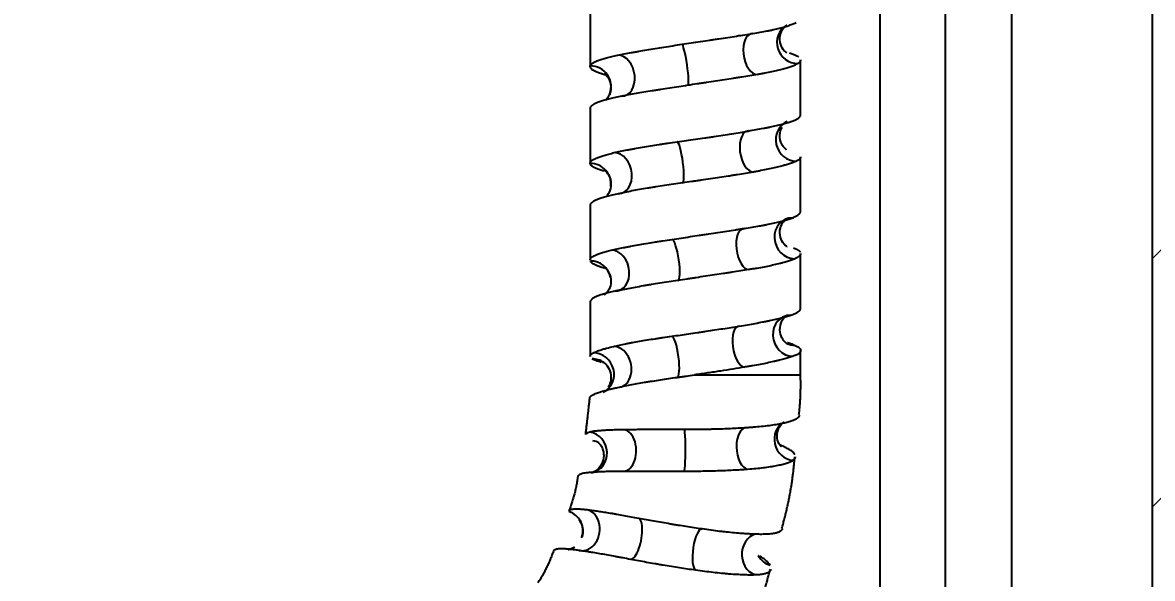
# Model space of a CAD drawing. Header units: millimetres. Extents: x 6110 to 6704, y -2661 to -1821.
# Drawn here: x 6599.22 to 6619.62, y -2420.3 to -2410.25 of the extents above; entities that cross this region are included whole.
import ezdxf

# ---------------------------------------------------------------- set-up
doc = ezdxf.new("R2010")
doc.units = ezdxf.units.MM
doc.header["$LTSCALE"] = 0.1
doc.linetypes.add('HIDDEN2', pattern=[4.7625, 3.175, -1.5875])
doc.layers.get('0').update_dxf_attribs({"lineweight": 15})
doc.layers.add('1', color=4, linetype='HIDDEN2', lineweight=13)
doc.layers.add('DIM', color=3, linetype='Continuous', lineweight=9)
doc.styles.get("Standard").update_dxf_attribs({"font": 'arial.ttf'})
doc.dimstyles.new('ISO-25', dxfattribs={"dimtxt": 2.5, "dimasz": 2.5, "dimexe": 1.25, "dimexo": 0.625, "dimtad": 1, "dimlfac": 5, "dimtxsty": 'Standard', "dimcen": 2.5, "dimadec": 0, "dimazin": 0, "dimtfac": 1, "dimtmove": 0, "dimatfit": 3, "dimfxl": 1, "dimarcsym": 0})

# ---------------------------------------------------------------- blocks, each defined once
blk = doc.blocks.new('*D44')
at = {"layer": 'Defpoints', "color": 0, "transparency": 16777216}
for p in [(6511.558, -2398.849), (6619.617, -2532.542), (6619.617, -2547.836)]:
    blk.add_point(p, dxfattribs=at)
at = {"layer": 'DIM', "color": 0, "lineweight": -2, "transparency": 16777216}
for p, q in [((6511.558, -2399.474), (6511.558, -2549.086)), ((6619.617, -2533.167), (6619.617, -2549.086)), ((6516.558, -2547.836), (6614.617, -2547.836))]:
    blk.add_line(p, q, dxfattribs=at)
at = {"layer": 'DIM', "color": 0, "transparency": 16777216}
for points in [[(6516.558, -2547.003), (6516.558, -2548.669), (6511.558, -2547.836)], [(6614.617, -2547.003), (6614.617, -2548.669), (6619.617, -2547.836)]]:
    blk.add_solid(points, dxfattribs=at)
at = {"layer": 'DIM', "color": 0, "transparency": 16777216, "insert": (6565.588, -2544.206), "char_height": 5, "attachment_point": 5, "bg_fill": 3, "box_fill_scale": 1.1, "bg_fill_color": 256, "bg_fill_true_color": 13158600, "bg_fill_transparency": 0}
blk.add_mtext('432,2', dxfattribs=at)

msp = doc.modelspace()

# ---------------------------------------------------------------- hatches: boundary and pattern name
at = {"layer": 'DIM'}
h = msp.add_hatch(dxfattribs=at)
h.set_pattern_fill('ANSI31', color=2)
edge = h.paths.add_edge_path()
edge.add_line((6619.617, -2595.98), (6619.617, -1962.206))
edge.add_line((6634.617, -1966.11), (6619.617, -1966.11))
edge.add_line((6634.617, -2610.98), (6634.617, -1966.11))
edge.add_line((6634.617, -2610.98), (6184.457, -2610.98))
edge.add_line((6619.617, -2595.98), (6184.457, -2595.98))
edge.add_line((6184.457, -2610.98), (6184.457, -2595.98))

# ---------------------------------------------------------------- linework, layer by layer
msp.add_line((6619.617, -2595.98), (6619.617, -1962.206))
at = {"layer": '1', "color": 7, "linetype": 'Continuous', "lineweight": -3}
for p, q in [((6617.074, -2158.425), (6617.074, -2518.039)), ((6619.617, -2158.425), (6619.617, -2518.039)), ((6615.878, -2158.67), (6615.878, -2517.795)), ((6614.705, -2517.795), (6614.705, -2398.689)), ((6609.467, -2410.05), (6609.467, -2411.043)), ((6613.267, -2411.92), (6613.267, -2410.925)), ((6609.467, -2411.801), (6609.467, -2412.793)), ((6613.267, -2413.666), (6613.267, -2412.677)), ((6609.467, -2413.55), (6609.467, -2414.543)), ((6613.267, -2415.419), (6613.267, -2414.424)), ((6609.467, -2415.301), (6609.467, -2416.283)), ((6613.267, -2416.617), (6613.267, -2416.178)), ((6612.503, -2419.887), (6612.507, -2419.895))]:
    msp.add_line(p, q, dxfattribs=at)
for centre, major_axis, ratio, start_param, end_param in [((6613.202, -2410.62), (-0.185, 0.326), 0.955209, 0.039509, 2.643857), ((6612.446, -2410.817), (-0.061, 0.37), 0.563331, 6.191332, 9.331543), ((6611.179, -2411.013), (-0.055, 0.371), 0.098609, 3.129867, 6.267394), ((6610.001, -2411.209), (-0.071, 0.368), 0.712751, 3.00582, 6.14683), ((6609.471, -2411.404), (-0.343, 0.151), 0.987479, 3.193821, 5.129353), ((6609.471, -2411.404), (-0.343, 0.151), 0.987479, 3.145923, 3.193821), ((6612.37, -2412.581), (-0.064, 0.37), 0.521639, 6.19463, 9.332084), ((6613.175, -2412.384), (-0.151, 0.343), 0.943324, 6.275229, 9.029867), ((6611.087, -2412.777), (-0.05, 0.372), 0.146018, 3.12274, 6.263725), ((6609.938, -2412.972), (-0.081, 0.366), 0.744346, 2.980487, 6.118029), ((6609.468, -2413.167), (-0.372, 0.044), 0.991054, 3.136906, 4.831148), ((6613.145, -2414.148), (-0.145, 0.346), 0.925848, 5.915842, 9.053277), ((6612.29, -2414.344), (-0.057, 0.371), 0.481031, 6.208872, 9.349837), ((6610.996, -2414.54), (-0.055, 0.371), 0.192974, 3.115416, 6.252991), ((6609.879, -2414.736), (-0.079, 0.367), 0.776576, 2.976983, 6.117208), ((6609.468, -2414.931), (-0.366, -0.082), 0.988994, 3.131873, 4.488575), ((6613.11, -2415.911), (-0.121, 0.355), 0.909163, 5.983892, 9.12486), ((6612.208, -2416.108), (-0.061, 0.37), 0.438221, 6.212925, 9.350582), ((6610.988, -2416.291), (-0.051, 0.371), 0.198691, 3.115318, 6.256049), ((6613.185, -2415.714), (-0.169, -0.335), 0.946569, 0.000401, 0.445284), ((6609.537, -2416.594), (-0.169, 0.335), 0.954482, 3.128904, 5.83376), ((6609.927, -2416.475), (-0.082, 0.366), 0.749842, 2.970972, 6.114952), ((6609.493, -2416.7), (-0.218, -0.305), 0.979913, 3.138431, 3.748678), ((6611.367, -2416.617), (1.9, 0), 0.000683, 4.704781, 6.282854), ((6613.157, -2417.795), (-0.186, 0.326), 0.959472, 0.001371, 2.524542), ((6609.413, -2418.024), (-0.077, 0.367), 0.959389, 3.141839, 5.939338), ((6610.065, -2417.985), (-0.003, 0.375), 0.623546, 3.028811, 6.194376), ((6611.167, -2417.983), (0.001, 0.375), 0.055058, 3.134834, 6.278955), ((6612.308, -2417.949), (-0.026, 0.374), 0.529963, 6.191266, 9.309916), ((6609.439, -2418.172), (-0.185, -0.326), 0.930063, 3.141037, 3.466355), ((6608.961, -2419.438), (-0.359, 0.108), 0.994716, 3.132067, 4.670064), ((6609.337, -2419.424), (0.049, 0.372), 0.809746, 2.957729, 6.133157), ((6610.27, -2419.581), (0.07, 0.368), 0.322158, 3.095065, 6.249644), ((6608.961, -2419.438), (-0.359, 0.108), 0.994716, 3.085857, 3.132067), ((6611.43, -2419.775), (0.053, 0.371), 0.283897, 6.241652, 9.368409), ((6612.52, -2419.867), (-0.007, 0.375), 0.839661, 0.000255, 2.868621), ((6612.831, -2419.705), (-0.328, -0.182), 0.970294, 0.022201, 0.768)]:
    msp.add_ellipse(centre, major_axis=major_axis, ratio=ratio, start_param=start_param, end_param=end_param, dxfattribs=at)
for points, knots in [([(6612.405, -2410.445), (6612.452, -2410.438), (6612.541, -2410.423), (6612.625, -2410.407), (6612.686, -2410.395), (6612.706, -2410.391), (6612.735, -2410.385), (6612.745, -2410.383), (6612.764, -2410.379), (6612.774, -2410.376), (6612.82, -2410.366), (6612.855, -2410.358), (6612.921, -2410.341), (6612.984, -2410.325), (6613.038, -2410.308), (6613.075, -2410.295), (6613.088, -2410.291), (6613.111, -2410.283), (6613.121, -2410.279), (6613.153, -2410.266), (6613.171, -2410.258), (6613.187, -2410.249)], [0, 0, 0, 0, 0.125, 0.25, 0.25, 0.3125, 0.3125, 0.34375, 0.34375, 0.375, 0.375, 0.5, 0.5, 0.625, 0.75, 0.75, 0.8125, 0.8125, 0.875, 0.875, 1, 1, 1, 1]), ([(6613.02, -2410.799), (6613.019, -2410.799), (6613.009, -2410.794), (6612.949, -2410.742), (6612.884, -2410.61), (6612.895, -2410.442), (6612.966, -2410.332), (6613.008, -2410.3), (6613.016, -2410.294), (6613.017, -2410.294)], [0, 0, 0, 0, 0.128452, 0.275162, 0.438862, 0.627489, 0.785372, 0.919801, 1, 1, 1, 1]), ([(6611.125, -2410.642), (6611.181, -2410.634), (6611.237, -2410.626), (6611.348, -2410.609), (6611.46, -2410.592), (6611.571, -2410.576), (6611.654, -2410.563), (6611.681, -2410.559), (6611.723, -2410.552), (6611.737, -2410.55), (6611.764, -2410.546), (6611.778, -2410.544), (6611.847, -2410.533), (6611.9, -2410.525), (6612.006, -2410.509), (6612.11, -2410.492), (6612.211, -2410.476), (6612.309, -2410.461), (6612.358, -2410.453), (6612.405, -2410.445)], [0, 0, 0, 0, 0.125, 0.125, 0.25, 0.375, 0.375, 0.4375, 0.4375, 0.46875, 0.46875, 0.5, 0.5, 0.625, 0.625, 0.75, 0.875, 0.875, 1, 1, 1, 1]), ([(6609.966, -2410.837), (6610.004, -2410.83), (6610.043, -2410.822), (6610.124, -2410.807), (6610.167, -2410.799), (6610.222, -2410.789), (6610.233, -2410.787), (6610.256, -2410.783), (6610.29, -2410.777), (6610.325, -2410.771), (6610.395, -2410.758), (6610.491, -2410.742), (6610.591, -2410.725), (6610.693, -2410.709), (6610.745, -2410.7), (6610.852, -2410.684), (6610.96, -2410.667), (6611.07, -2410.65), (6611.125, -2410.642)], [0, 0, 0, 0, 0.125, 0.125, 0.25, 0.25, 0.28125, 0.28125, 0.3125, 0.375, 0.375, 0.5, 0.625, 0.625, 0.75, 0.75, 0.875, 1, 1, 1, 1]), ([(6609.468, -2411.033), (6609.47, -2411.025), (6609.475, -2411.016), (6609.489, -2411), (6609.508, -2410.983), (6609.536, -2410.966), (6609.561, -2410.954), (6609.569, -2410.95), (6609.584, -2410.943), (6609.589, -2410.941), (6609.599, -2410.937), (6609.604, -2410.935), (6609.631, -2410.924), (6609.654, -2410.916), (6609.705, -2410.9), (6609.761, -2410.884), (6609.824, -2410.868), (6609.892, -2410.852), (6609.928, -2410.845), (6609.966, -2410.837)], [0, 0, 0, 0, 0.125, 0.125, 0.25, 0.375, 0.375, 0.4375, 0.4375, 0.46875, 0.46875, 0.5, 0.5, 0.625, 0.625, 0.75, 0.875, 0.875, 1, 1, 1, 1]), ([(6613.215, -2410.991), (6613.202, -2411), (6613.187, -2411.008), (6613.152, -2411.025), (6613.112, -2411.041), (6613.063, -2411.058), (6613.023, -2411.071), (6613.009, -2411.075), (6612.98, -2411.084), (6612.965, -2411.088), (6612.918, -2411.101), (6612.852, -2411.117), (6612.742, -2411.142), (6612.662, -2411.158), (6612.609, -2411.167), (6612.598, -2411.169), (6612.577, -2411.173), (6612.566, -2411.175), (6612.533, -2411.181), (6612.51, -2411.185), (6612.487, -2411.189)], [0, 0, 0, 0, 0.125, 0.125, 0.25, 0.375, 0.375, 0.4375, 0.4375, 0.5, 0.5, 0.625, 0.75, 0.875, 0.875, 0.90625, 0.90625, 0.9375, 0.9375, 1, 1, 1, 1]), ([(6613.064, -2410.795), (6613.089, -2410.803), (6613.134, -2410.818), (6613.171, -2410.834), (6613.203, -2410.85), (6613.216, -2410.858), (6613.228, -2410.867), (6613.229, -2410.867), (6613.229, -2410.867)], [0, 0, 0, 0, 0.328085, 0.656171, 0.656171, 0.984256, 0.984256, 1, 1, 1, 1]), ([(6613.267, -2410.925), (6613.267, -2410.93), (6613.266, -2410.936), (6613.262, -2410.945), (6613.26, -2410.95), (6613.256, -2410.956), (6613.254, -2410.958), (6613.251, -2410.962), (6613.249, -2410.964), (6613.239, -2410.975), (6613.228, -2410.983), (6613.215, -2410.991)], [0, 0, 0, 0, 0.248406, 0.248406, 0.436304, 0.436304, 0.530253, 0.530253, 0.624203, 0.624203, 1, 1, 1, 1]), ([(6609.766, -2411.202), (6609.74, -2411.195), (6609.715, -2411.188), (6609.685, -2411.179), (6609.678, -2411.177), (6609.666, -2411.173), (6609.66, -2411.171), (6609.641, -2411.165), (6609.63, -2411.161), (6609.597, -2411.149), (6609.559, -2411.132), (6609.529, -2411.116), (6609.504, -2411.099), (6609.494, -2411.091), (6609.482, -2411.078), (6609.479, -2411.074), (6609.473, -2411.066), (6609.471, -2411.062), (6609.467, -2411.049), (6609.466, -2411.041), (6609.468, -2411.033)], [0, 0, 0, 0, 0.128888, 0.128888, 0.165185, 0.165185, 0.201481, 0.201481, 0.274074, 0.274074, 0.419259, 0.564444, 0.564444, 0.709629, 0.709629, 0.782222, 0.782222, 0.854815, 0.854815, 1, 1, 1, 1]), ([(6609.719, -2411.171), (6609.719, -2411.171), (6609.727, -2411.176), (6609.774, -2411.213), (6609.844, -2411.332), (6609.846, -2411.469), (6609.822, -2411.538), (6609.814, -2411.555)], [0, 0, 0, 0, 0.154071, 0.37594, 0.614067, 0.902424, 1, 1, 1, 1]), ([(6612.487, -2411.189), (6612.443, -2411.196), (6612.351, -2411.211), (6612.253, -2411.227), (6612.179, -2411.239), (6612.153, -2411.243), (6612.102, -2411.251), (6612.076, -2411.256), (6611.998, -2411.268), (6611.893, -2411.284), (6611.786, -2411.301), (6611.678, -2411.318), (6611.623, -2411.326), (6611.554, -2411.336), (6611.54, -2411.339), (6611.512, -2411.343), (6611.498, -2411.345), (6611.456, -2411.351), (6611.429, -2411.355), (6611.345, -2411.368), (6611.289, -2411.376), (6611.233, -2411.384)], [0, 0, 0, 0, 0.125, 0.25, 0.25, 0.3125, 0.3125, 0.375, 0.375, 0.5, 0.625, 0.625, 0.75, 0.75, 0.78125, 0.78125, 0.8125, 0.8125, 0.875, 0.875, 1, 1, 1, 1]), ([(6611.233, -2411.384), (6611.177, -2411.393), (6611.121, -2411.401), (6611.011, -2411.418), (6610.902, -2411.434), (6610.795, -2411.451), (6610.716, -2411.464), (6610.69, -2411.468), (6610.651, -2411.474), (6610.638, -2411.476), (6610.612, -2411.48), (6610.599, -2411.483), (6610.535, -2411.493), (6610.485, -2411.501), (6610.388, -2411.518), (6610.293, -2411.534), (6610.204, -2411.55), (6610.118, -2411.565), (6610.076, -2411.573), (6610.036, -2411.581)], [0, 0, 0, 0, 0.125, 0.125, 0.25, 0.375, 0.375, 0.4375, 0.4375, 0.46875, 0.46875, 0.5, 0.5, 0.625, 0.625, 0.75, 0.875, 0.875, 1, 1, 1, 1]), ([(6610.036, -2411.581), (6609.996, -2411.588), (6609.959, -2411.595), (6609.887, -2411.611), (6609.852, -2411.619), (6609.804, -2411.631), (6609.788, -2411.635), (6609.758, -2411.643), (6609.743, -2411.647), (6609.701, -2411.659), (6609.649, -2411.676), (6609.606, -2411.692), (6609.577, -2411.705), (6609.568, -2411.709), (6609.555, -2411.715), (6609.551, -2411.717), (6609.543, -2411.721), (6609.539, -2411.723), (6609.521, -2411.734), (6609.496, -2411.75), (6609.481, -2411.767), (6609.475, -2411.775)], [0, 0, 0, 0, 0.125, 0.125, 0.25, 0.25, 0.3125, 0.3125, 0.375, 0.375, 0.5, 0.625, 0.625, 0.6875, 0.6875, 0.71875, 0.71875, 0.75, 0.75, 0.875, 1, 1, 1, 1]), ([(6609.814, -2411.555), (6609.793, -2411.592), (6609.768, -2411.632), (6609.747, -2411.653), (6609.742, -2411.657)], [0, 0, 0, 0, 0.720193, 1, 1, 1, 1]), ([(6609.475, -2411.775), (6609.47, -2411.783), (6609.468, -2411.792), (6609.467, -2411.8), (6609.467, -2411.801), (6609.467, -2411.801)], [0, 0, 0, 0, 0.959576, 0.959576, 1, 1, 1, 1]), ([(6612.323, -2412.21), (6612.371, -2412.201), (6612.465, -2412.185), (6612.553, -2412.168), (6612.616, -2412.156), (6612.648, -2412.149), (6612.678, -2412.143), (6612.699, -2412.139), (6612.709, -2412.137), (6612.758, -2412.126), (6612.795, -2412.117), (6612.866, -2412.101), (6612.933, -2412.084), (6612.993, -2412.068), (6613.034, -2412.056), (6613.047, -2412.052), (6613.066, -2412.046), (6613.073, -2412.044), (6613.085, -2412.04), (6613.091, -2412.038), (6613.12, -2412.028), (6613.141, -2412.02), (6613.16, -2412.012)], [0, 0, 0, 0, 0.125, 0.25, 0.25, 0.3125, 0.34375, 0.34375, 0.375, 0.375, 0.5, 0.5, 0.625, 0.75, 0.75, 0.8125, 0.8125, 0.84375, 0.84375, 0.875, 0.875, 1, 1, 1, 1]), ([(6613.16, -2412.012), (6613.178, -2412.005), (6613.194, -2411.997), (6613.222, -2411.982), (6613.244, -2411.966), (6613.258, -2411.95), (6613.263, -2411.939), (6613.264, -2411.937), (6613.265, -2411.933), (6613.266, -2411.931), (6613.267, -2411.926), (6613.267, -2411.923), (6613.267, -2411.92)], [0, 0, 0, 0, 0.259961, 0.259961, 0.519921, 0.779882, 0.779882, 0.844872, 0.844872, 0.909862, 0.909862, 1, 1, 1, 1]), ([(6611.038, -2412.405), (6611.093, -2412.398), (6611.148, -2412.39), (6611.259, -2412.374), (6611.37, -2412.359), (6611.48, -2412.343), (6611.564, -2412.33), (6611.591, -2412.326), (6611.633, -2412.32), (6611.647, -2412.318), (6611.674, -2412.314), (6611.688, -2412.311), (6611.757, -2412.301), (6611.811, -2412.293), (6611.918, -2412.276), (6612.023, -2412.259), (6612.125, -2412.243), (6612.225, -2412.226), (6612.274, -2412.218), (6612.323, -2412.21)], [0, 0, 0, 0, 0.125, 0.125, 0.25, 0.375, 0.375, 0.4375, 0.4375, 0.46875, 0.46875, 0.5, 0.5, 0.625, 0.625, 0.75, 0.875, 0.875, 1, 1, 1, 1]), ([(6613.014, -2412.549), (6613.014, -2412.549), (6613.012, -2412.546), (6612.989, -2412.534), (6612.916, -2412.447), (6612.877, -2412.289), (6612.911, -2412.181), (6612.932, -2412.141)], [0, 0, 0, 0, 0.040963, 0.265283, 0.480699, 0.755351, 1, 1, 1, 1]), ([(6609.903, -2412.601), (6609.938, -2412.593), (6610.013, -2412.577), (6610.094, -2412.56), (6610.148, -2412.55), (6610.159, -2412.547), (6610.18, -2412.543), (6610.191, -2412.541), (6610.225, -2412.535), (6610.247, -2412.531), (6610.316, -2412.518), (6610.409, -2412.501), (6610.507, -2412.485), (6610.608, -2412.468), (6610.66, -2412.46), (6610.726, -2412.45), (6610.739, -2412.448), (6610.765, -2412.444), (6610.806, -2412.438), (6610.846, -2412.432), (6610.927, -2412.42), (6610.982, -2412.413), (6611.038, -2412.405)], [0, 0, 0, 0, 0.125, 0.25, 0.25, 0.28125, 0.28125, 0.3125, 0.3125, 0.375, 0.375, 0.5, 0.625, 0.625, 0.75, 0.75, 0.78125, 0.78125, 0.8125, 0.875, 0.875, 1, 1, 1, 1]), ([(6609.467, -2412.796), (6609.467, -2412.788), (6609.469, -2412.781), (6609.477, -2412.765), (6609.491, -2412.749), (6609.514, -2412.733), (6609.534, -2412.721), (6609.542, -2412.717), (6609.554, -2412.711), (6609.558, -2412.709), (6609.567, -2412.705), (6609.572, -2412.703), (6609.595, -2412.692), (6609.616, -2412.684), (6609.662, -2412.667), (6609.712, -2412.651), (6609.771, -2412.634), (6609.834, -2412.618), (6609.867, -2412.609), (6609.903, -2412.601)], [0, 0, 0, 0, 0.125, 0.125, 0.25, 0.375, 0.375, 0.4375, 0.4375, 0.46875, 0.46875, 0.5, 0.5, 0.625, 0.625, 0.75, 0.875, 0.875, 1, 1, 1, 1]), ([(6609.712, -2412.934), (6609.707, -2412.933), (6609.688, -2412.927), (6609.67, -2412.921), (6609.634, -2412.908), (6609.59, -2412.892), (6609.555, -2412.875), (6609.524, -2412.859), (6609.511, -2412.851), (6609.495, -2412.839), (6609.491, -2412.835), (6609.483, -2412.827), (6609.479, -2412.823), (6609.471, -2412.811), (6609.468, -2412.803), (6609.467, -2412.796)], [0, 0, 0, 0, 0.03424, 0.122036, 0.122036, 0.297629, 0.473222, 0.473222, 0.648815, 0.648815, 0.736611, 0.736611, 0.824407, 0.824407, 1, 1, 1, 1]), ([(6613.19, -2412.756), (6613.175, -2412.763), (6613.157, -2412.771), (6613.116, -2412.786), (6613.072, -2412.802), (6613.018, -2412.818), (6612.982, -2412.829), (6612.975, -2412.831), (6612.959, -2412.835), (6612.952, -2412.837), (6612.928, -2412.843), (6612.912, -2412.847), (6612.863, -2412.86), (6612.793, -2412.877), (6612.678, -2412.902), (6612.595, -2412.918), (6612.529, -2412.931), (6612.507, -2412.935), (6612.462, -2412.943), (6612.439, -2412.948), (6612.415, -2412.952)], [0, 0, 0, 0, 0.125, 0.125, 0.25, 0.375, 0.375, 0.40625, 0.40625, 0.4375, 0.4375, 0.5, 0.5, 0.625, 0.75, 0.875, 0.875, 0.9375, 0.9375, 1, 1, 1, 1]), ([(6613.267, -2412.678), (6613.267, -2412.68), (6613.267, -2412.69), (6613.262, -2412.7), (6613.25, -2412.716), (6613.242, -2412.724), (6613.228, -2412.734), (6613.225, -2412.736), (6613.219, -2412.74), (6613.209, -2412.746), (6613.198, -2412.752), (6613.19, -2412.756)], [0, 0, 0, 0, 0.071966, 0.381311, 0.381311, 0.690655, 0.690655, 0.767991, 0.767991, 0.845328, 1, 1, 1, 1]), ([(6609.718, -2412.916), (6609.718, -2412.916), (6609.721, -2412.918), (6609.749, -2412.936), (6609.816, -2413.019), (6609.846, -2413.129), (6609.842, -2413.195), (6609.84, -2413.212)], [0, 0, 0, 0, 0.095655, 0.357269, 0.610414, 0.905592, 1, 1, 1, 1]), ([(6612.415, -2412.952), (6612.369, -2412.96), (6612.274, -2412.976), (6612.174, -2412.993), (6612.097, -2413.006), (6612.071, -2413.01), (6612.031, -2413.016), (6612.018, -2413.018), (6611.992, -2413.023), (6611.978, -2413.025), (6611.912, -2413.035), (6611.858, -2413.044), (6611.75, -2413.06), (6611.641, -2413.077), (6611.53, -2413.093), (6611.446, -2413.105), (6611.418, -2413.109), (6611.376, -2413.115), (6611.362, -2413.117), (6611.333, -2413.121), (6611.319, -2413.123), (6611.249, -2413.133), (6611.193, -2413.141), (6611.137, -2413.148)], [0, 0, 0, 0, 0.125, 0.25, 0.25, 0.3125, 0.3125, 0.34375, 0.34375, 0.375, 0.375, 0.5, 0.5, 0.625, 0.75, 0.75, 0.8125, 0.8125, 0.84375, 0.84375, 0.875, 0.875, 1, 1, 1, 1]), ([(6609.84, -2413.212), (6609.829, -2413.264), (6609.811, -2413.325), (6609.781, -2413.367), (6609.772, -2413.377)], [0, 0, 0, 0, 0.709107, 1, 1, 1, 1]), ([(6611.137, -2413.148), (6611.081, -2413.156), (6611.026, -2413.164), (6610.918, -2413.179), (6610.81, -2413.195), (6610.706, -2413.211), (6610.629, -2413.223), (6610.603, -2413.227), (6610.565, -2413.234), (6610.552, -2413.236), (6610.527, -2413.24), (6610.514, -2413.242), (6610.452, -2413.252), (6610.404, -2413.261), (6610.31, -2413.277), (6610.22, -2413.294), (6610.134, -2413.311), (6610.052, -2413.327), (6610.013, -2413.335), (6609.974, -2413.343)], [0, 0, 0, 0, 0.125, 0.125, 0.25, 0.375, 0.375, 0.4375, 0.4375, 0.46875, 0.46875, 0.5, 0.5, 0.625, 0.625, 0.75, 0.875, 0.875, 1, 1, 1, 1]), ([(6609.974, -2413.343), (6609.937, -2413.352), (6609.901, -2413.36), (6609.832, -2413.376), (6609.8, -2413.385), (6609.739, -2413.401), (6609.711, -2413.41), (6609.659, -2413.427), (6609.612, -2413.443), (6609.574, -2413.46), (6609.548, -2413.472), (6609.54, -2413.476), (6609.529, -2413.482), (6609.526, -2413.484), (6609.519, -2413.488), (6609.516, -2413.49), (6609.501, -2413.5), (6609.481, -2413.516), (6609.471, -2413.532), (6609.469, -2413.539)], [0, 0, 0, 0, 0.125, 0.125, 0.25, 0.25, 0.375, 0.375, 0.5, 0.625, 0.625, 0.6875, 0.6875, 0.71875, 0.71875, 0.75, 0.75, 0.875, 1, 1, 1, 1]), ([(6612.246, -2413.973), (6612.295, -2413.965), (6612.391, -2413.95), (6612.481, -2413.934), (6612.547, -2413.922), (6612.58, -2413.916), (6612.612, -2413.91), (6612.633, -2413.906), (6612.643, -2413.904), (6612.694, -2413.893), (6612.734, -2413.885), (6612.808, -2413.868), (6612.879, -2413.852), (6612.942, -2413.835), (6612.987, -2413.823), (6613.008, -2413.816), (6613.029, -2413.81), (6613.042, -2413.806), (6613.049, -2413.804), (6613.081, -2413.793), (6613.104, -2413.785), (6613.125, -2413.777)], [0, 0, 0, 0, 0.125, 0.25, 0.25, 0.3125, 0.34375, 0.34375, 0.375, 0.375, 0.5, 0.5, 0.625, 0.75, 0.75, 0.8125, 0.84375, 0.84375, 0.875, 0.875, 1, 1, 1, 1]), ([(6613.024, -2414.306), (6613.024, -2414.305), (6613.015, -2414.296), (6612.961, -2414.257), (6612.89, -2414.132), (6612.888, -2413.964), (6612.955, -2413.843), (6613.006, -2413.8), (6613.015, -2413.795), (6613.015, -2413.795)], [0, 0, 0, 0, 0.110563, 0.254693, 0.411192, 0.596196, 0.753413, 0.885565, 1, 1, 1, 1]), ([(6613.125, -2413.777), (6613.147, -2413.768), (6613.184, -2413.752), (6613.213, -2413.735), (6613.236, -2413.718), (6613.245, -2413.71), (6613.254, -2413.699), (6613.256, -2413.697), (6613.259, -2413.693), (6613.26, -2413.691), (6613.263, -2413.684), (6613.265, -2413.68), (6613.267, -2413.673), (6613.267, -2413.669), (6613.267, -2413.666)], [0, 0, 0, 0, 0.227214, 0.454429, 0.454429, 0.681643, 0.681643, 0.738447, 0.738447, 0.79525, 0.79525, 0.908857, 0.908857, 1, 1, 1, 1]), ([(6610.943, -2414.169), (6610.998, -2414.161), (6611.053, -2414.153), (6611.163, -2414.136), (6611.274, -2414.12), (6611.385, -2414.103), (6611.469, -2414.09), (6611.497, -2414.086), (6611.539, -2414.08), (6611.553, -2414.077), (6611.581, -2414.073), (6611.595, -2414.071), (6611.665, -2414.061), (6611.72, -2414.052), (6611.828, -2414.036), (6611.936, -2414.02), (6612.041, -2414.004), (6612.119, -2413.992), (6612.144, -2413.988), (6612.196, -2413.98), (6612.221, -2413.976), (6612.246, -2413.973)], [0, 0, 0, 0, 0.125, 0.125, 0.25, 0.375, 0.375, 0.4375, 0.4375, 0.46875, 0.46875, 0.5, 0.5, 0.625, 0.625, 0.75, 0.875, 0.875, 0.9375, 0.9375, 1, 1, 1, 1]), ([(6609.848, -2414.364), (6609.882, -2414.357), (6609.952, -2414.342), (6610.029, -2414.326), (6610.08, -2414.316), (6610.09, -2414.314), (6610.111, -2414.31), (6610.122, -2414.308), (6610.154, -2414.302), (6610.175, -2414.298), (6610.241, -2414.285), (6610.331, -2414.269), (6610.426, -2414.252), (6610.524, -2414.236), (6610.574, -2414.227), (6610.638, -2414.217), (6610.65, -2414.215), (6610.676, -2414.211), (6610.689, -2414.209), (6610.729, -2414.202), (6610.755, -2414.198), (6610.835, -2414.186), (6610.889, -2414.177), (6610.943, -2414.169)], [0, 0, 0, 0, 0.125, 0.25, 0.25, 0.28125, 0.28125, 0.3125, 0.3125, 0.375, 0.375, 0.5, 0.625, 0.625, 0.75, 0.75, 0.78125, 0.78125, 0.8125, 0.8125, 0.875, 0.875, 1, 1, 1, 1]), ([(6609.467, -2414.543), (6609.467, -2414.54), (6609.467, -2414.538), (6609.469, -2414.527), (6609.477, -2414.51), (6609.495, -2414.493), (6609.512, -2414.481), (6609.518, -2414.477), (6609.529, -2414.47), (6609.532, -2414.468), (6609.54, -2414.464), (6609.544, -2414.462), (6609.564, -2414.451), (6609.582, -2414.443), (6609.624, -2414.427), (6609.669, -2414.411), (6609.724, -2414.395), (6609.783, -2414.379), (6609.814, -2414.372), (6609.848, -2414.364)], [0, 0, 0, 0, 0.043504, 0.043504, 0.180146, 0.316788, 0.316788, 0.38511, 0.38511, 0.41927, 0.41927, 0.453431, 0.453431, 0.590073, 0.590073, 0.726715, 0.863358, 0.863358, 1, 1, 1, 1]), ([(6613.139, -2414.322), (6613.159, -2414.33), (6613.195, -2414.345), (6613.221, -2414.361), (6613.242, -2414.377), (6613.25, -2414.385), (6613.258, -2414.396), (6613.259, -2414.398), (6613.261, -2414.4), (6613.261, -2414.401), (6613.261, -2414.401)], [0, 0, 0, 0, 0.302263, 0.604525, 0.604525, 0.906788, 0.906788, 0.982354, 0.982354, 1, 1, 1, 1]), ([(6613.267, -2414.424), (6613.267, -2414.43), (6613.264, -2414.445), (6613.253, -2414.46), (6613.236, -2414.477), (6613.225, -2414.485), (6613.208, -2414.496), (6613.204, -2414.498), (6613.197, -2414.502), (6613.186, -2414.508), (6613.173, -2414.514), (6613.164, -2414.519)], [0, 0, 0, 0, 0.209044, 0.472696, 0.472696, 0.736348, 0.736348, 0.802261, 0.802261, 0.868174, 1, 1, 1, 1]), ([(6609.734, -2414.694), (6609.722, -2414.691), (6609.711, -2414.687), (6609.673, -2414.676), (6609.624, -2414.659), (6609.585, -2414.643), (6609.558, -2414.63), (6609.55, -2414.626), (6609.534, -2414.618), (6609.527, -2414.614), (6609.507, -2414.601), (6609.486, -2414.584), (6609.474, -2414.568), (6609.471, -2414.56)], [0, 0, 0, 0, 0.078447, 0.078447, 0.262757, 0.447068, 0.447068, 0.539223, 0.539223, 0.631379, 0.631379, 0.815689, 1, 1, 1, 1]), ([(6613.164, -2414.519), (6613.146, -2414.527), (6613.105, -2414.543), (6613.055, -2414.56), (6613.001, -2414.577), (6612.972, -2414.585), (6612.932, -2414.596), (6612.924, -2414.598), (6612.908, -2414.602), (6612.9, -2414.605), (6612.875, -2414.611), (6612.857, -2414.615), (6612.804, -2414.628), (6612.73, -2414.644), (6612.649, -2414.661), (6612.565, -2414.677), (6612.521, -2414.685), (6612.464, -2414.695), (6612.452, -2414.697), (6612.429, -2414.7), (6612.394, -2414.706), (6612.358, -2414.712), (6612.333, -2414.716)], [0, 0, 0, 0, 0.125, 0.25, 0.25, 0.375, 0.375, 0.40625, 0.40625, 0.4375, 0.4375, 0.5, 0.5, 0.625, 0.75, 0.75, 0.875, 0.875, 0.90625, 0.90625, 0.9375, 1, 1, 1, 1]), ([(6609.72, -2414.671), (6609.72, -2414.671), (6609.721, -2414.672), (6609.744, -2414.685), (6609.804, -2414.755), (6609.826, -2414.82), (6609.834, -2414.849)], [0, 0, 0, 0, 0.072738, 0.428852, 0.774867, 1, 1, 1, 1]), ([(6609.834, -2414.849), (6609.843, -2414.909), (6609.844, -2415.006), (6609.779, -2415.125), (6609.729, -2415.167), (6609.72, -2415.172), (6609.72, -2415.172)], [0, 0, 0, 0, 0.299064, 0.566062, 0.793567, 1, 1, 1, 1]), ([(6612.333, -2414.716), (6612.286, -2414.723), (6612.188, -2414.739), (6612.086, -2414.754), (6612.008, -2414.766), (6611.982, -2414.77), (6611.942, -2414.777), (6611.929, -2414.779), (6611.902, -2414.783), (6611.889, -2414.785), (6611.821, -2414.795), (6611.767, -2414.803), (6611.659, -2414.82), (6611.549, -2414.836), (6611.439, -2414.853), (6611.356, -2414.866), (6611.328, -2414.87), (6611.286, -2414.876), (6611.272, -2414.878), (6611.244, -2414.882), (6611.23, -2414.884), (6611.16, -2414.895), (6611.105, -2414.903), (6611.05, -2414.911)], [0, 0, 0, 0, 0.125, 0.25, 0.25, 0.3125, 0.3125, 0.34375, 0.34375, 0.375, 0.375, 0.5, 0.5, 0.625, 0.75, 0.75, 0.8125, 0.8125, 0.84375, 0.84375, 0.875, 0.875, 1, 1, 1, 1]), ([(6611.05, -2414.911), (6610.994, -2414.92), (6610.94, -2414.928), (6610.832, -2414.944), (6610.726, -2414.961), (6610.623, -2414.978), (6610.547, -2414.99), (6610.521, -2414.995), (6610.484, -2415.001), (6610.471, -2415.003), (6610.447, -2415.007), (6610.434, -2415.009), (6610.374, -2415.02), (6610.279, -2415.036), (6610.147, -2415.061), (6610.064, -2415.077), (6610.005, -2415.088), (6609.985, -2415.092), (6609.947, -2415.1), (6609.929, -2415.104), (6609.911, -2415.108)], [0, 0, 0, 0, 0.125, 0.125, 0.25, 0.375, 0.375, 0.4375, 0.4375, 0.46875, 0.46875, 0.5, 0.5, 0.625, 0.75, 0.875, 0.875, 0.9375, 0.9375, 1, 1, 1, 1]), ([(6609.911, -2415.108), (6609.875, -2415.115), (6609.841, -2415.122), (6609.778, -2415.138), (6609.748, -2415.146), (6609.714, -2415.156), (6609.707, -2415.158), (6609.693, -2415.162), (6609.674, -2415.168), (6609.655, -2415.174), (6609.62, -2415.186), (6609.578, -2415.203), (6609.545, -2415.219), (6609.517, -2415.236), (6609.505, -2415.244), (6609.493, -2415.254), (6609.491, -2415.257), (6609.487, -2415.261), (6609.481, -2415.267), (6609.476, -2415.273), (6609.469, -2415.286), (6609.467, -2415.294), (6609.467, -2415.302)], [0, 0, 0, 0, 0.125, 0.125, 0.25, 0.25, 0.28125, 0.28125, 0.3125, 0.375, 0.375, 0.5, 0.625, 0.625, 0.75, 0.75, 0.78125, 0.78125, 0.8125, 0.875, 0.875, 1, 1, 1, 1]), ([(6613.09, -2415.54), (6613.114, -2415.532), (6613.156, -2415.517), (6613.189, -2415.501), (6613.218, -2415.485), (6613.229, -2415.477), (6613.241, -2415.466), (6613.244, -2415.464), (6613.248, -2415.46), (6613.254, -2415.454), (6613.258, -2415.448), (6613.265, -2415.436), (6613.267, -2415.427), (6613.267, -2415.419)], [0, 0, 0, 0, 0.201304, 0.402608, 0.402608, 0.603912, 0.603912, 0.654238, 0.654238, 0.704564, 0.805216, 0.805216, 1, 1, 1, 1]), ([(6612.159, -2415.737), (6612.21, -2415.729), (6612.309, -2415.712), (6612.403, -2415.695), (6612.494, -2415.679), (6612.539, -2415.67), (6612.593, -2415.659), (6612.604, -2415.657), (6612.625, -2415.653), (6612.656, -2415.647), (6612.687, -2415.64), (6612.746, -2415.628), (6612.822, -2415.611), (6612.89, -2415.595), (6612.938, -2415.583), (6612.961, -2415.577), (6612.983, -2415.571), (6612.998, -2415.567), (6613.005, -2415.565), (6613.04, -2415.555), (6613.066, -2415.547), (6613.09, -2415.54)], [0, 0, 0, 0, 0.125, 0.25, 0.25, 0.375, 0.375, 0.40625, 0.40625, 0.4375, 0.5, 0.5, 0.625, 0.75, 0.75, 0.8125, 0.84375, 0.84375, 0.875, 0.875, 1, 1, 1, 1]), ([(6613.016, -2416.051), (6613.015, -2416.053), (6613.004, -2416.042), (6612.939, -2415.982), (6612.881, -2415.842), (6612.902, -2415.678), (6612.975, -2415.576), (6613.015, -2415.547), (6613.021, -2415.544), (6613.021, -2415.544)], [0, 0, 0, 0, 0.141237, 0.28526, 0.447781, 0.630866, 0.782474, 0.913075, 1, 1, 1, 1]), ([(6610.939, -2415.92), (6610.99, -2415.913), (6611.041, -2415.906), (6611.144, -2415.891), (6611.247, -2415.876), (6611.351, -2415.861), (6611.429, -2415.85), (6611.468, -2415.844), (6611.507, -2415.838), (6611.533, -2415.834), (6611.546, -2415.832), (6611.611, -2415.822), (6611.663, -2415.814), (6611.765, -2415.799), (6611.866, -2415.783), (6611.965, -2415.768), (6612.063, -2415.752), (6612.111, -2415.745), (6612.159, -2415.737)], [0, 0, 0, 0, 0.125, 0.125, 0.25, 0.375, 0.375, 0.4375, 0.46875, 0.46875, 0.5, 0.5, 0.625, 0.625, 0.75, 0.875, 0.875, 1, 1, 1, 1]), ([(6609.891, -2416.104), (6609.924, -2416.096), (6609.993, -2416.081), (6610.069, -2416.065), (6610.127, -2416.053), (6610.148, -2416.049), (6610.188, -2416.041), (6610.209, -2416.037), (6610.272, -2416.026), (6610.359, -2416.01), (6610.494, -2415.987), (6610.589, -2415.972), (6610.662, -2415.96), (6610.686, -2415.957), (6610.723, -2415.951), (6610.736, -2415.949), (6610.761, -2415.945), (6610.773, -2415.944), (6610.836, -2415.934), (6610.887, -2415.927), (6610.939, -2415.92)], [0, 0, 0, 0, 0.125, 0.25, 0.25, 0.3125, 0.3125, 0.375, 0.375, 0.5, 0.625, 0.75, 0.75, 0.8125, 0.8125, 0.84375, 0.84375, 0.875, 0.875, 1, 1, 1, 1]), ([(6613.032, -2416.034), (6613.033, -2416.035), (6613.034, -2416.035), (6613.048, -2416.039), (6613.061, -2416.044), (6613.079, -2416.05), (6613.086, -2416.052), (6613.097, -2416.056), (6613.103, -2416.058), (6613.131, -2416.069), (6613.151, -2416.077), (6613.169, -2416.085)], [0, 0, 0, 0, 0.01955, 0.01955, 0.264663, 0.264663, 0.387219, 0.387219, 0.509775, 0.509775, 1, 1, 1, 1]), ([(6613.169, -2416.085), (6613.187, -2416.094), (6613.202, -2416.102), (6613.228, -2416.119), (6613.249, -2416.135), (6613.261, -2416.152), (6613.265, -2416.163), (6613.265, -2416.165), (6613.266, -2416.169), (6613.267, -2416.171), (6613.267, -2416.178), (6613.267, -2416.182), (6613.265, -2416.195), (6613.257, -2416.211), (6613.239, -2416.228), (6613.216, -2416.244), (6613.202, -2416.252), (6613.182, -2416.261), (6613.178, -2416.263), (6613.169, -2416.267), (6613.165, -2416.269), (6613.15, -2416.275), (6613.141, -2416.279), (6613.13, -2416.283)], [0, 0, 0, 0, 0.125, 0.125, 0.25, 0.375, 0.375, 0.40625, 0.40625, 0.4375, 0.4375, 0.5, 0.5, 0.625, 0.75, 0.75, 0.875, 0.875, 0.90625, 0.90625, 0.9375, 0.9375, 1, 1, 1, 1]), ([(6609.467, -2416.284), (6609.467, -2416.282), (6609.468, -2416.279), (6609.469, -2416.273), (6609.471, -2416.268), (6609.475, -2416.262), (6609.477, -2416.259), (6609.48, -2416.255), (6609.483, -2416.252), (6609.494, -2416.241), (6609.508, -2416.232), (6609.524, -2416.222)], [0, 0, 0, 0, 0.112613, 0.112613, 0.33446, 0.33446, 0.445383, 0.445383, 0.556306, 0.556306, 1, 1, 1, 1]), ([(6609.524, -2416.222), (6609.541, -2416.213), (6609.562, -2416.203), (6609.609, -2416.184), (6609.636, -2416.174), (6609.682, -2416.159), (6609.699, -2416.154), (6609.724, -2416.147), (6609.733, -2416.144), (6609.751, -2416.139), (6609.76, -2416.137), (6609.807, -2416.124), (6609.848, -2416.114), (6609.891, -2416.104)], [0, 0, 0, 0, 0.25, 0.25, 0.5, 0.5, 0.625, 0.625, 0.6875, 0.6875, 0.75, 0.75, 1, 1, 1, 1]), ([(6613.13, -2416.283), (6613.109, -2416.29), (6613.063, -2416.306), (6613.009, -2416.321), (6612.951, -2416.337), (6612.919, -2416.346), (6612.877, -2416.356), (6612.869, -2416.358), (6612.851, -2416.362), (6612.825, -2416.368), (6612.798, -2416.375), (6612.742, -2416.387), (6612.665, -2416.404), (6612.581, -2416.421), (6612.493, -2416.437), (6612.448, -2416.446), (6612.389, -2416.456), (6612.378, -2416.458), (6612.354, -2416.462), (6612.318, -2416.469), (6612.281, -2416.475), (6612.256, -2416.479)], [0, 0, 0, 0, 0.125, 0.25, 0.25, 0.375, 0.375, 0.40625, 0.40625, 0.4375, 0.5, 0.5, 0.625, 0.75, 0.75, 0.875, 0.875, 0.90625, 0.90625, 0.9375, 1, 1, 1, 1]), ([(6609.665, -2416.392), (6609.65, -2416.387), (6609.616, -2416.377), (6609.571, -2416.361), (6609.544, -2416.35), (6609.529, -2416.343), (6609.526, -2416.342), (6609.521, -2416.339), (6609.512, -2416.335), (6609.505, -2416.331), (6609.501, -2416.328)], [0, 0, 0, 0, 0.202789, 0.468526, 0.734263, 0.734263, 0.800697, 0.800697, 0.867131, 1, 1, 1, 1]), ([(6609.692, -2416.383), (6609.692, -2416.383), (6609.693, -2416.384), (6609.699, -2416.389), (6609.711, -2416.395)], [0, 0, 0, 0, 0.006415, 1, 1, 1, 1]), ([(6609.711, -2416.395), (6609.734, -2416.408), (6609.776, -2416.45), (6609.847, -2416.582), (6609.845, -2416.735), (6609.807, -2416.816), (6609.791, -2416.842)], [0, 0, 0, 0, 0.238332, 0.495923, 0.796373, 1, 1, 1, 1]), ([(6612.256, -2416.479), (6612.187, -2416.49), (6612.116, -2416.502), (6611.971, -2416.525), (6611.896, -2416.537), (6611.801, -2416.552), (6611.782, -2416.555), (6611.743, -2416.561), (6611.724, -2416.564), (6611.666, -2416.572), (6611.627, -2416.578), (6611.51, -2416.596), (6611.432, -2416.607), (6611.353, -2416.619)], [0, 0, 0, 0, 0.25, 0.25, 0.5, 0.5, 0.5625, 0.5625, 0.625, 0.625, 0.75, 0.75, 1, 1, 1, 1]), ([(6609.961, -2416.846), (6609.996, -2416.838), (6610.033, -2416.83), (6610.11, -2416.815), (6610.189, -2416.799), (6610.273, -2416.784), (6610.36, -2416.768), (6610.404, -2416.761), (6610.462, -2416.751), (6610.473, -2416.749), (6610.496, -2416.745), (6610.531, -2416.739), (6610.567, -2416.733), (6610.638, -2416.722), (6610.735, -2416.707), (6610.834, -2416.692), (6610.935, -2416.677), (6610.986, -2416.67), (6611.037, -2416.663)], [0, 0, 0, 0, 0.125, 0.125, 0.25, 0.375, 0.375, 0.5, 0.5, 0.53125, 0.53125, 0.5625, 0.625, 0.625, 0.75, 0.875, 0.875, 1, 1, 1, 1]), ([(6609.545, -2416.965), (6609.566, -2416.956), (6609.591, -2416.946), (6609.647, -2416.927), (6609.678, -2416.917), (6609.748, -2416.897), (6609.786, -2416.887), (6609.838, -2416.874), (6609.849, -2416.871), (6609.87, -2416.866), (6609.903, -2416.859), (6609.937, -2416.851), (6609.961, -2416.846)], [0, 0, 0, 0, 0.25, 0.25, 0.5, 0.5, 0.75, 0.75, 0.8125, 0.8125, 0.875, 1, 1, 1, 1]), ([(6609.456, -2417.04), (6609.457, -2417.034), (6609.459, -2417.028), (6609.469, -2417.012), (6609.479, -2417.003), (6609.496, -2416.991), (6609.499, -2416.989), (6609.507, -2416.984), (6609.52, -2416.977), (6609.534, -2416.97), (6609.545, -2416.965)], [0, 0, 0, 0, 0.260714, 0.260714, 0.630357, 0.630357, 0.722768, 0.722768, 0.815179, 1, 1, 1, 1]), ([(6613.173, -2417.424), (6613.156, -2417.433), (6613.137, -2417.441), (6613.093, -2417.457), (6613.043, -2417.473), (6612.984, -2417.487), (6612.935, -2417.498), (6612.918, -2417.501), (6612.883, -2417.508), (6612.865, -2417.511), (6612.809, -2417.521), (6612.73, -2417.533), (6612.643, -2417.544), (6612.552, -2417.554), (6612.504, -2417.559), (6612.442, -2417.564), (6612.429, -2417.565), (6612.404, -2417.567), (6612.366, -2417.57), (6612.327, -2417.573), (6612.3, -2417.575)], [0, 0, 0, 0, 0.125, 0.125, 0.25, 0.375, 0.375, 0.4375, 0.4375, 0.5, 0.5, 0.625, 0.75, 0.75, 0.875, 0.875, 0.90625, 0.90625, 0.9375, 1, 1, 1, 1]), ([(6612.922, -2417.921), (6612.922, -2417.921), (6612.92, -2417.919), (6612.889, -2417.892), (6612.83, -2417.765), (6612.852, -2417.589), (6612.937, -2417.491), (6612.962, -2417.471), (6612.971, -2417.469)], [0, 0, 0, 0, 0.049391, 0.235574, 0.43047, 0.657453, 0.860404, 1, 1, 1, 1]), ([(6613.245, -2417.344), (6613.245, -2417.352), (6613.242, -2417.36), (6613.233, -2417.378), (6613.225, -2417.388), (6613.212, -2417.4), (6613.209, -2417.402), (6613.202, -2417.407), (6613.193, -2417.414), (6613.181, -2417.42), (6613.173, -2417.424)], [0, 0, 0, 0, 0.281159, 0.281159, 0.640579, 0.640579, 0.730435, 0.730435, 0.82029, 1, 1, 1, 1]), ([(6609.459, -2417.654), (6609.446, -2417.657), (6609.424, -2417.664), (6609.403, -2417.677), (6609.397, -2417.688), (6609.395, -2417.694), (6609.395, -2417.695), (6609.395, -2417.696)], [0, 0, 0, 0, 0.316905, 0.633809, 0.950714, 0.950714, 1, 1, 1, 1]), ([(6610.083, -2417.611), (6610.045, -2417.611), (6609.973, -2417.613), (6609.905, -2417.614), (6609.856, -2417.616), (6609.84, -2417.617), (6609.816, -2417.618), (6609.809, -2417.618), (6609.793, -2417.619), (6609.756, -2417.621), (6609.693, -2417.624), (6609.619, -2417.63), (6609.576, -2417.635), (6609.546, -2417.638), (6609.532, -2417.64), (6609.519, -2417.642), (6609.51, -2417.644), (6609.506, -2417.644), (6609.486, -2417.648), (6609.471, -2417.651), (6609.459, -2417.654)], [0, 0, 0, 0, 0.125, 0.25, 0.25, 0.3125, 0.3125, 0.34375, 0.34375, 0.375, 0.5, 0.625, 0.75, 0.75, 0.8125, 0.84375, 0.84375, 0.875, 0.875, 1, 1, 1, 1]), ([(6611.168, -2417.608), (6611.118, -2417.608), (6611.069, -2417.608), (6610.971, -2417.608), (6610.874, -2417.607), (6610.731, -2417.607), (6610.637, -2417.608), (6610.579, -2417.608), (6610.568, -2417.608), (6610.545, -2417.608), (6610.51, -2417.608), (6610.477, -2417.608), (6610.41, -2417.608), (6610.323, -2417.609), (6610.2, -2417.61), (6610.121, -2417.611), (6610.083, -2417.611)], [0, 0, 0, 0, 0.125, 0.125, 0.25, 0.375, 0.5, 0.5, 0.53125, 0.53125, 0.5625, 0.625, 0.625, 0.75, 0.875, 1, 1, 1, 1]), ([(6612.3, -2417.575), (6612.258, -2417.578), (6612.171, -2417.583), (6612.037, -2417.59), (6611.899, -2417.596), (6611.804, -2417.599), (6611.744, -2417.601), (6611.731, -2417.601), (6611.707, -2417.602), (6611.695, -2417.602), (6611.659, -2417.603), (6611.634, -2417.604), (6611.561, -2417.605), (6611.463, -2417.607), (6611.316, -2417.608), (6611.217, -2417.608), (6611.168, -2417.608)], [0, 0, 0, 0, 0.125, 0.25, 0.375, 0.5, 0.5, 0.53125, 0.53125, 0.5625, 0.5625, 0.625, 0.625, 0.75, 0.875, 1, 1, 1, 1]), ([(6609.608, -2417.834), (6609.608, -2417.835), (6609.612, -2417.84), (6609.638, -2417.861), (6609.693, -2417.945), (6609.722, -2418.08), (6609.687, -2418.228), (6609.605, -2418.331), (6609.53, -2418.378), (6609.496, -2418.39), (6609.49, -2418.392), (6609.49, -2418.391)], [0, 0, 0, 0, 0.06106, 0.183798, 0.301564, 0.437408, 0.580824, 0.710887, 0.820562, 0.923515, 1, 1, 1, 1]), ([(6613.164, -2418.058), (6613.164, -2418.057), (6613.163, -2418.057), (6613.16, -2418.051), (6613.156, -2418.045), (6613.141, -2418.027), (6613.117, -2418.004), (6613.081, -2417.979), (6613.039, -2417.954), (6613.016, -2417.942), (6612.983, -2417.925), (6612.976, -2417.922), (6612.962, -2417.916), (6612.941, -2417.906), (6612.919, -2417.896), (6612.903, -2417.89)], [0, 0, 0, 0, 0.008262, 0.008262, 0.118455, 0.118455, 0.338842, 0.559228, 0.559228, 0.779614, 0.779614, 0.83471, 0.83471, 0.889807, 1, 1, 1, 1]), ([(6613.127, -2418.163), (6613.141, -2418.154), (6613.151, -2418.145), (6613.167, -2418.126), (6613.172, -2418.116), (6613.174, -2418.104), (6613.174, -2418.103), (6613.174, -2418.102)], [0, 0, 0, 0, 0.471308, 0.471308, 0.942615, 0.942615, 1, 1, 1, 1]), ([(6611.165, -2418.358), (6611.216, -2418.358), (6611.267, -2418.358), (6611.368, -2418.358), (6611.468, -2418.357), (6611.617, -2418.354), (6611.715, -2418.351), (6611.776, -2418.35), (6611.788, -2418.349), (6611.813, -2418.348), (6611.849, -2418.347), (6611.885, -2418.346), (6611.956, -2418.343), (6612.049, -2418.338), (6612.183, -2418.331), (6612.269, -2418.325), (6612.311, -2418.322)], [0, 0, 0, 0, 0.125, 0.125, 0.25, 0.375, 0.5, 0.5, 0.53125, 0.53125, 0.5625, 0.625, 0.625, 0.75, 0.875, 1, 1, 1, 1]), ([(6612.311, -2418.322), (6612.362, -2418.318), (6612.412, -2418.314), (6612.507, -2418.305), (6612.598, -2418.295), (6612.681, -2418.283), (6612.731, -2418.276), (6612.741, -2418.274), (6612.76, -2418.271), (6612.77, -2418.27), (6612.798, -2418.265), (6612.816, -2418.261), (6612.868, -2418.251), (6612.933, -2418.237), (6612.987, -2418.222), (6613.036, -2418.206), (6613.058, -2418.198), (6613.083, -2418.187), (6613.087, -2418.185), (6613.096, -2418.181), (6613.109, -2418.174), (6613.12, -2418.168), (6613.127, -2418.163)], [0, 0, 0, 0, 0.125, 0.125, 0.25, 0.375, 0.375, 0.40625, 0.40625, 0.4375, 0.4375, 0.5, 0.5, 0.625, 0.75, 0.75, 0.875, 0.875, 0.90625, 0.90625, 0.9375, 1, 1, 1, 1]), ([(6609.26, -2418.439), (6609.26, -2418.438), (6609.261, -2418.434), (6609.263, -2418.43), (6609.269, -2418.422), (6609.281, -2418.413), (6609.31, -2418.401), (6609.336, -2418.395), (6609.351, -2418.392)], [0, 0, 0, 0, 0.06037, 0.194603, 0.194603, 0.463069, 0.731534, 1, 1, 1, 1]), ([(6609.351, -2418.392), (6609.366, -2418.389), (6609.4, -2418.384), (6609.462, -2418.378), (6609.511, -2418.374), (6609.55, -2418.371), (6609.563, -2418.37), (6609.591, -2418.369), (6609.606, -2418.368), (6609.65, -2418.366), (6609.711, -2418.363), (6609.812, -2418.36), (6609.886, -2418.359), (6609.942, -2418.358), (6609.962, -2418.358), (6610.001, -2418.358), (6610.021, -2418.358), (6610.042, -2418.357)], [0, 0, 0, 0, 0.125, 0.25, 0.375, 0.375, 0.4375, 0.4375, 0.5, 0.5, 0.625, 0.75, 0.875, 0.875, 0.9375, 0.9375, 1, 1, 1, 1]), ([(6610.042, -2418.357), (6610.082, -2418.357), (6610.164, -2418.357), (6610.251, -2418.357), (6610.318, -2418.357), (6610.341, -2418.357), (6610.386, -2418.357), (6610.409, -2418.357), (6610.479, -2418.357), (6610.572, -2418.357), (6610.716, -2418.357), (6610.814, -2418.357), (6610.888, -2418.357), (6610.925, -2418.357), (6610.963, -2418.357), (6610.988, -2418.357), (6611.001, -2418.358), (6611.064, -2418.358), (6611.114, -2418.358), (6611.165, -2418.358)], [0, 0, 0, 0, 0.125, 0.25, 0.25, 0.3125, 0.3125, 0.375, 0.375, 0.5, 0.625, 0.75, 0.75, 0.8125, 0.84375, 0.84375, 0.875, 0.875, 1, 1, 1, 1]), ([(6609.431, -2419.063), (6609.403, -2419.059), (6609.351, -2419.053), (6609.304, -2419.05), (6609.277, -2419.048), (6609.272, -2419.048), (6609.261, -2419.047), (6609.246, -2419.047), (6609.232, -2419.046), (6609.205, -2419.046), (6609.172, -2419.047), (6609.133, -2419.052), (6609.114, -2419.057), (6609.103, -2419.061), (6609.1, -2419.063), (6609.094, -2419.067), (6609.091, -2419.069), (6609.085, -2419.075), (6609.083, -2419.08), (6609.083, -2419.085)], [0, 0, 0, 0, 0.125, 0.25, 0.25, 0.28125, 0.28125, 0.3125, 0.375, 0.375, 0.5, 0.625, 0.75, 0.75, 0.8125, 0.8125, 0.875, 0.875, 1, 1, 1, 1]), ([(6610.344, -2419.214), (6610.298, -2419.205), (6610.208, -2419.188), (6610.078, -2419.164), (6609.994, -2419.15), (6609.933, -2419.139), (6609.902, -2419.134), (6609.873, -2419.129), (6609.853, -2419.126), (6609.843, -2419.124), (6609.794, -2419.116), (6609.719, -2419.104), (6609.614, -2419.088), (6609.518, -2419.074), (6609.459, -2419.066), (6609.431, -2419.063)], [0, 0, 0, 0, 0.125, 0.25, 0.375, 0.375, 0.4375, 0.46875, 0.46875, 0.5, 0.5, 0.625, 0.75, 0.875, 1, 1, 1, 1]), ([(6609.269, -2419.248), (6609.269, -2419.248), (6609.272, -2419.251), (6609.292, -2419.275), (6609.329, -2419.355), (6609.34, -2419.458), (6609.326, -2419.523), (6609.32, -2419.545)], [0, 0, 0, 0, 0.131281, 0.372558, 0.599371, 0.864858, 1, 1, 1, 1]), ([(6611.488, -2419.404), (6611.441, -2419.397), (6611.346, -2419.383), (6611.203, -2419.362), (6611.106, -2419.346), (6611.034, -2419.335), (6611.009, -2419.331), (6610.961, -2419.323), (6610.936, -2419.319), (6610.863, -2419.306), (6610.766, -2419.29), (6610.623, -2419.265), (6610.529, -2419.248), (6610.436, -2419.231), (6610.39, -2419.222), (6610.344, -2419.214)], [0, 0, 0, 0, 0.125, 0.25, 0.375, 0.375, 0.4375, 0.4375, 0.5, 0.5, 0.625, 0.75, 0.875, 0.875, 1, 1, 1, 1]), ([(6612.588, -2419.501), (6612.556, -2419.502), (6612.522, -2419.501), (6612.449, -2419.5), (6612.41, -2419.498), (6612.36, -2419.496), (6612.349, -2419.495), (6612.329, -2419.494), (6612.297, -2419.492), (6612.265, -2419.49), (6612.2, -2419.486), (6612.109, -2419.478), (6612.013, -2419.469), (6611.939, -2419.461), (6611.914, -2419.459), (6611.876, -2419.454), (6611.863, -2419.453), (6611.837, -2419.45), (6611.824, -2419.449), (6611.759, -2419.441), (6611.653, -2419.427), (6611.544, -2419.412), (6611.488, -2419.404)], [0, 0, 0, 0, 0.125, 0.125, 0.25, 0.25, 0.28125, 0.28125, 0.3125, 0.375, 0.375, 0.5, 0.625, 0.625, 0.6875, 0.6875, 0.71875, 0.71875, 0.75, 0.75, 0.875, 1, 1, 1, 1]), ([(6612.937, -2419.4), (6612.936, -2419.404), (6612.935, -2419.409), (6612.928, -2419.423), (6612.92, -2419.431), (6612.906, -2419.443), (6612.9, -2419.447), (6612.888, -2419.454), (6612.882, -2419.458), (6612.86, -2419.467), (6612.826, -2419.479), (6612.783, -2419.487), (6612.735, -2419.494), (6612.709, -2419.496), (6612.673, -2419.499), (6612.666, -2419.499), (6612.651, -2419.5), (6612.644, -2419.5), (6612.621, -2419.501), (6612.605, -2419.501), (6612.588, -2419.501)], [0, 0, 0, 0, 0.073734, 0.073734, 0.228112, 0.228112, 0.305301, 0.305301, 0.38249, 0.38249, 0.536867, 0.691245, 0.691245, 0.845622, 0.845622, 0.884217, 0.884217, 0.922811, 0.922811, 1, 1, 1, 1]), ([(6608.823, -2419.784), (6608.825, -2419.78), (6608.834, -2419.772), (6608.859, -2419.764), (6608.883, -2419.76), (6608.904, -2419.758), (6608.915, -2419.758), (6608.927, -2419.757), (6608.936, -2419.757), (6608.94, -2419.757), (6608.962, -2419.757), (6609.001, -2419.758), (6609.068, -2419.763), (6609.145, -2419.771), (6609.203, -2419.778), (6609.234, -2419.783)], [0, 0, 0, 0, 0.125, 0.25, 0.375, 0.375, 0.4375, 0.46875, 0.46875, 0.5, 0.5, 0.625, 0.75, 0.875, 1, 1, 1, 1]), ([(6609.186, -2419.731), (6609.18, -2419.736), (6609.151, -2419.755), (6609.104, -2419.774), (6609.076, -2419.78), (6609.072, -2419.78), (6609.072, -2419.78)], [0, 0, 0, 0, 0.085822, 0.4262, 0.763329, 1, 1, 1, 1]), ([(6609.234, -2419.783), (6609.264, -2419.787), (6609.328, -2419.796), (6609.397, -2419.807), (6609.442, -2419.814), (6609.451, -2419.816), (6609.469, -2419.819), (6609.479, -2419.82), (6609.507, -2419.825), (6609.526, -2419.828), (6609.583, -2419.837), (6609.662, -2419.851), (6609.787, -2419.872), (6609.874, -2419.888), (6609.94, -2419.9), (6609.963, -2419.904), (6609.997, -2419.911), (6610.008, -2419.913), (6610.031, -2419.917), (6610.089, -2419.928), (6610.147, -2419.939), (6610.195, -2419.948)], [0, 0, 0, 0, 0.125, 0.25, 0.25, 0.28125, 0.28125, 0.3125, 0.3125, 0.375, 0.375, 0.5, 0.625, 0.75, 0.75, 0.8125, 0.8125, 0.84375, 0.84375, 0.875, 1, 1, 1, 1]), ([(6610.195, -2419.948), (6610.242, -2419.957), (6610.338, -2419.975), (6610.484, -2420.002), (6610.583, -2420.019), (6610.657, -2420.032), (6610.695, -2420.038), (6610.732, -2420.045), (6610.757, -2420.049), (6610.77, -2420.051), (6610.833, -2420.062), (6610.883, -2420.07), (6610.982, -2420.086), (6611.081, -2420.101), (6611.178, -2420.116), (6611.275, -2420.13), (6611.323, -2420.137), (6611.371, -2420.144)], [0, 0, 0, 0, 0.125, 0.25, 0.375, 0.375, 0.4375, 0.46875, 0.46875, 0.5, 0.5, 0.625, 0.625, 0.75, 0.875, 0.875, 1, 1, 1, 1]), ([(6612.519, -2419.911), (6612.519, -2419.911), (6612.514, -2419.906), (6612.505, -2419.89), (6612.503, -2419.888)], [0, 0, 0, 0, 0.824955, 1, 1, 1, 1]), ([(6612.718, -2420.057), (6612.71, -2420.045), (6612.69, -2420.021), (6612.648, -2419.98), (6612.612, -2419.951), (6612.582, -2419.928), (6612.571, -2419.921), (6612.554, -2419.909), (6612.548, -2419.905), (6612.538, -2419.898), (6612.533, -2419.895), (6612.528, -2419.891)], [0, 0, 0, 0, 0.252661, 0.505322, 0.757982, 0.757982, 0.884313, 0.884313, 0.947478, 0.947478, 1, 1, 1, 1]), ([(6611.371, -2420.144), (6611.426, -2420.152), (6611.48, -2420.159), (6611.586, -2420.173), (6611.69, -2420.186), (6611.79, -2420.196), (6611.851, -2420.202), (6611.863, -2420.203), (6611.887, -2420.205), (6611.899, -2420.207), (6611.935, -2420.21), (6611.958, -2420.212), (6612.026, -2420.217), (6612.114, -2420.223), (6612.195, -2420.227), (6612.272, -2420.23), (6612.308, -2420.231), (6612.352, -2420.231), (6612.361, -2420.231), (6612.378, -2420.231), (6612.403, -2420.231), (6612.426, -2420.23), (6612.442, -2420.23)], [0, 0, 0, 0, 0.125, 0.125, 0.25, 0.375, 0.375, 0.40625, 0.40625, 0.4375, 0.4375, 0.5, 0.5, 0.625, 0.75, 0.75, 0.875, 0.875, 0.90625, 0.90625, 0.9375, 1, 1, 1, 1]), ([(6612.442, -2420.23), (6612.472, -2420.229), (6612.5, -2420.227), (6612.539, -2420.223), (6612.551, -2420.221), (6612.569, -2420.219), (6612.575, -2420.218), (6612.586, -2420.216), (6612.592, -2420.215), (6612.619, -2420.21), (6612.638, -2420.205), (6612.671, -2420.193), (6612.699, -2420.18), (6612.718, -2420.164), (6612.728, -2420.151), (6612.731, -2420.146), (6612.734, -2420.139), (6612.735, -2420.137), (6612.736, -2420.134), (6612.736, -2420.134), (6612.736, -2420.134)], [0, 0, 0, 0, 0.173574, 0.173574, 0.260361, 0.260361, 0.303754, 0.303754, 0.347147, 0.347147, 0.520721, 0.520721, 0.694295, 0.867869, 0.867869, 0.954655, 0.954655, 0.998049, 0.998049, 1, 1, 1, 1])]:
    msp.add_open_spline(points, degree=3, knots=knots, dxfattribs=at)
for points, degree in [([(6609.469, -2413.539), (6609.468, -2413.543), (6609.467, -2413.546), (6609.467, -2413.55)], 3), ([(6611.037, -2416.663), (6611.09, -2416.656), (6611.194, -2416.641), (6611.3, -2416.626), (6611.353, -2416.619)], 3), ([(6611.039, -2416.663), (6611.206, -2416.639)], 1), ([(6613.237, -2417.343), (6613.28, -2416.982), (6613.265, -2416.618)], 2), ([(6609.456, -2417.035), (6609.38, -2417.696)], 1), ([(6612.927, -2419.396), (6613.113, -2418.759), (6613.162, -2418.1)], 2), ([(6609.245, -2418.435), (6609.204, -2418.77), (6609.083, -2419.079)], 2), ([(6608.81, -2419.783), (6608.705, -2420.099), (6608.523, -2420.38)], 2), ([(6612.262, -2421.364), (6612.556, -2420.771), (6612.721, -2420.129)], 2)]:
    msp.add_open_spline(points, degree=degree, dxfattribs=at)

# ---------------------------------------------------------------- next in the draw order: dimensions: what is measured, and where the dimension line sits
at = {"layer": 'DIM'}
dim = msp.add_linear_dim(base=(6619.617, -2547.836), p1=(6511.558, -2398.849), p2=(6619.617, -2532.542), dimstyle='ISO-25', override={"dimtxt": 5, "dimasz": 5, "dimdec": 1, "dimlfac": 4, "dimadec": 1, "dimtdec": 1, "dimfxl": 1.25, "dimtfill": 1}, dxfattribs=at)
dim.commit()
dim.dimension.update_dxf_attribs({"geometry": '*D44', "text_midpoint": (6565.588, -2544.206)})

doc.saveas('drawing.dxf')
